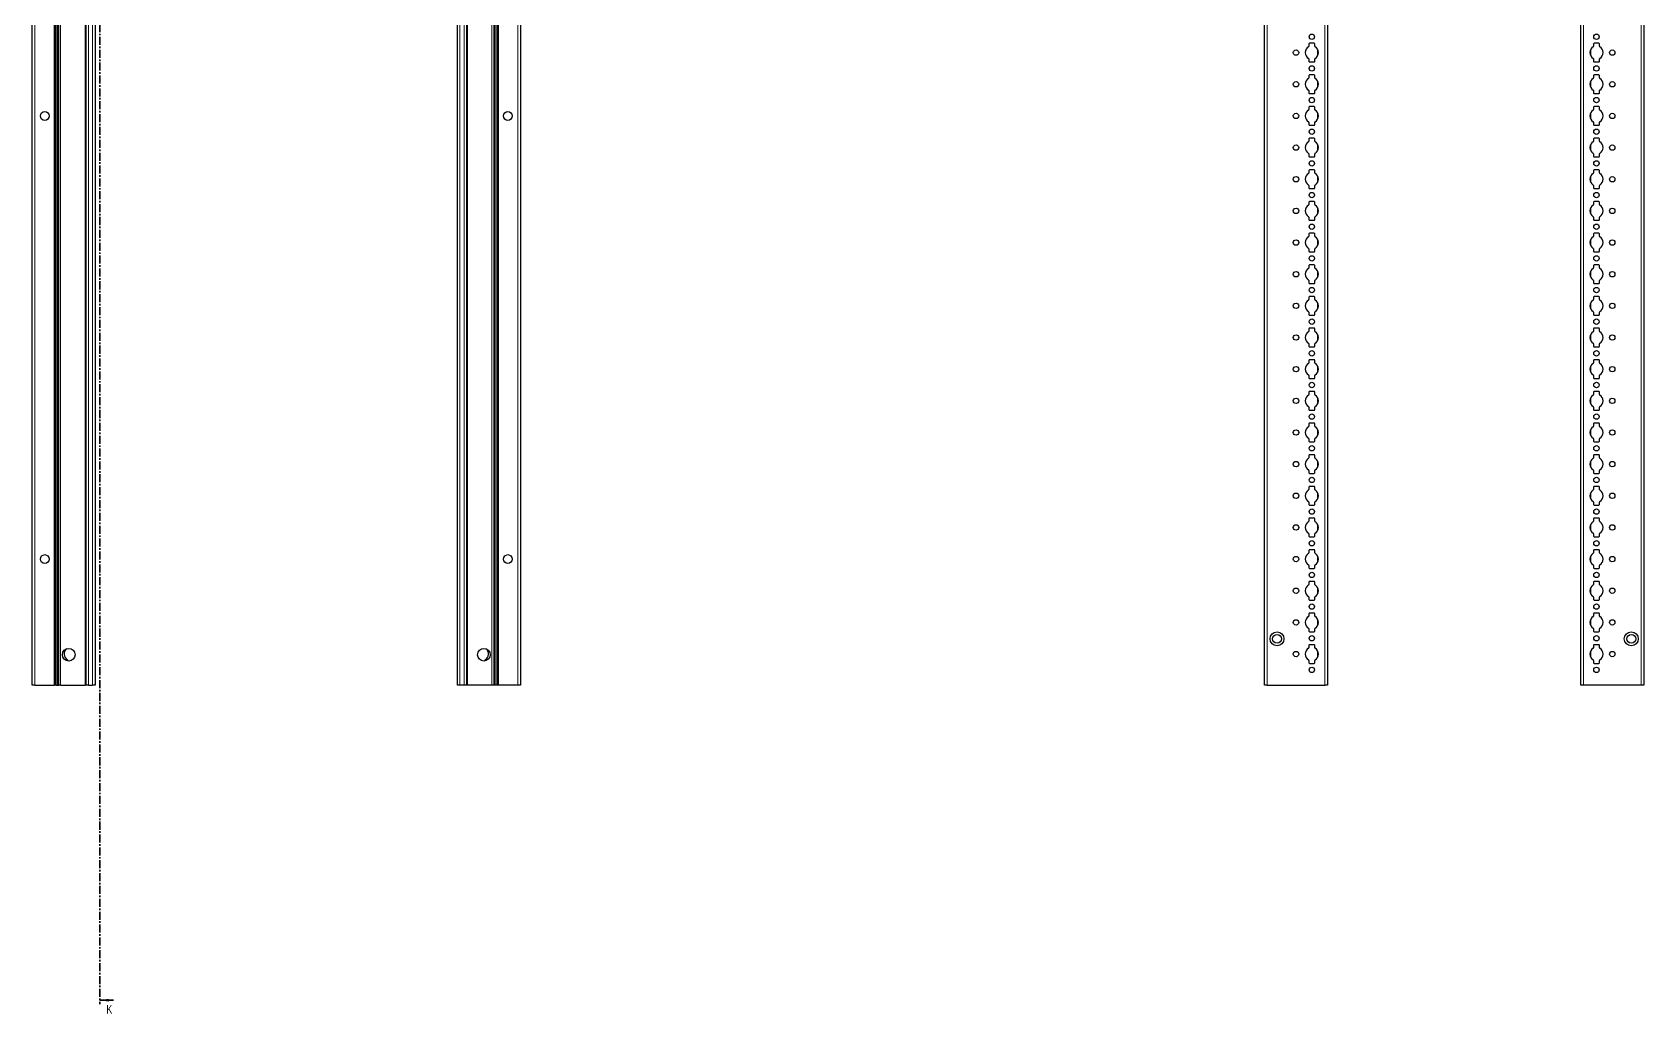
# Model space of a CAD drawing. Header units: millimetres. Extents: x -199 to 2259, y -1647 to 1507.
# Drawn here: x 986 to 2259, y -1111 to -336 of the extents above; entities that cross this region are included whole.
import ezdxf

# ---------------------------------------------------------------- set-up
doc = ezdxf.new("R2010")
doc.units = ezdxf.units.MM
doc.linetypes.add('CENTER', pattern=[10.16, 6.35, -1.27, 1.27, -1.27])
doc.styles.add('SLDTEXTSTYLE0', font='TXT', dxfattribs={"width": 0.75})

msp = doc.modelspace()

# ---------------------------------------------------------------- linework, layer by layer
at = {"color": 7, "linetype": 'CENTER', "lineweight": 35}
msp.add_line((1039.75, 1499.09), (1039.75, -1103.67), dxfattribs=at)
at = {"color": 7, "linetype": 'Continuous', "lineweight": 25}
for p, q in [((986.32, -851.79), (986.32, 447.21)), ((1006.11, 447.21), (1006.11, -851.79)), ((1006.14, 447.21), (1006.14, -851.79)), ((1028.82, -851.79), (1028.82, 447.21)), ((1036.02, 447.21), (1036.02, -851.79)), ((1322.02, -851.79), (1322.02, 447.21)), ((1329.22, 447.21), (1329.22, -851.79)), ((1351.89, -851.79), (1351.89, 447.21)), ((1351.92, -851.79), (1351.92, 447.21)), ((1371.72, 447.21), (1371.72, -851.79)), ((1959.21, -851.79), (1959.21, 447.21)), ((2008.91, 447.21), (2008.91, -851.79)), ((2208.91, -851.79), (2208.91, 447.21)), ((2258.61, 447.21), (2258.61, -851.79)), ((1004.32, -376.54), (1004.32, -328.04)), ((1353.72, -328.04), (1353.72, -376.54)), ((1994.26, -345.39), (1994.26, -347.27)), ((1998.36, -344.89), (1994.76, -344.89)), ((1998.86, -347.27), (1998.86, -345.39)), ((2218.96, -345.39), (2218.96, -347.27)), ((2223.06, -344.89), (2219.46, -344.89)), ((2223.56, -347.27), (2223.56, -345.39)), ((1994.26, -357.32), (1994.26, -359.19)), ((1994.76, -359.69), (1998.36, -359.69)), ((1998.86, -359.19), (1998.86, -357.32)), ((2218.96, -357.32), (2218.96, -359.19)), ((2219.46, -359.69), (2223.06, -359.69)), ((2223.56, -359.19), (2223.56, -357.32)), ((1004.38, -376.65), (1004.32, -376.54)), ((1004.32, -376.54), (1004.32, -378.04)), ((1004.32, -378.04), (1004.38, -377.94)), ((1004.32, -426.54), (1004.32, -378.04)), ((1004.38, -377.94), (1004.38, -376.65)), ((1353.72, -376.54), (1353.66, -376.65)), ((1353.66, -376.65), (1353.66, -377.94)), ((1353.66, -377.94), (1353.72, -378.04)), ((1353.72, -378.04), (1353.72, -376.54)), ((1353.72, -378.04), (1353.72, -426.54)), ((1994.26, -370.39), (1994.26, -372.27)), ((1998.36, -369.89), (1994.76, -369.89)), ((1998.86, -372.27), (1998.86, -370.39)), ((2218.96, -370.39), (2218.96, -372.27)), ((2223.06, -369.89), (2219.46, -369.89)), ((2223.56, -372.27), (2223.56, -370.39)), ((1994.26, -382.32), (1994.26, -384.19)), ((1994.76, -384.69), (1998.36, -384.69)), ((1998.86, -384.19), (1998.86, -382.32)), ((2218.96, -382.32), (2218.96, -384.19)), ((2219.46, -384.69), (2223.06, -384.69)), ((2223.56, -384.19), (2223.56, -382.32)), ((1994.26, -395.39), (1994.26, -397.27)), ((1998.36, -394.89), (1994.76, -394.89)), ((1998.86, -397.27), (1998.86, -395.39)), ((2218.96, -395.39), (2218.96, -397.27)), ((2223.06, -394.89), (2219.46, -394.89)), ((2223.56, -397.27), (2223.56, -395.39)), ((1994.26, -407.32), (1994.26, -409.19)), ((1994.76, -409.69), (1998.36, -409.69)), ((1998.86, -409.19), (1998.86, -407.32)), ((2218.96, -407.32), (2218.96, -409.19)), ((2219.46, -409.69), (2223.06, -409.69)), ((2223.56, -409.19), (2223.56, -407.32)), ((1004.38, -426.65), (1004.32, -426.54)), ((1004.32, -426.54), (1004.32, -428.04)), ((1004.32, -428.04), (1004.38, -427.94)), ((1004.32, -476.54), (1004.32, -428.04)), ((1004.38, -427.94), (1004.38, -426.65)), ((1353.72, -426.54), (1353.66, -426.65)), ((1353.66, -426.65), (1353.66, -427.94)), ((1353.66, -427.94), (1353.72, -428.04)), ((1353.72, -428.04), (1353.72, -426.54)), ((1353.72, -428.04), (1353.72, -476.54)), ((1994.26, -420.39), (1994.26, -422.27)), ((1994.26, -432.32), (1994.26, -434.19)), ((1998.36, -419.89), (1994.76, -419.89)), ((1998.86, -422.27), (1998.86, -420.39)), ((1998.86, -434.19), (1998.86, -432.32)), ((2218.96, -420.39), (2218.96, -422.27)), ((2218.96, -432.32), (2218.96, -434.19)), ((2223.06, -419.89), (2219.46, -419.89)), ((2223.56, -422.27), (2223.56, -420.39)), ((2223.56, -434.19), (2223.56, -432.32)), ((1994.76, -434.69), (1998.36, -434.69)), ((1998.36, -444.89), (1994.76, -444.89)), ((2219.46, -434.69), (2223.06, -434.69)), ((2223.06, -444.89), (2219.46, -444.89)), ((1994.26, -445.39), (1994.26, -447.27)), ((1994.26, -457.32), (1994.26, -459.19)), ((1998.86, -447.27), (1998.86, -445.39)), ((1998.86, -459.19), (1998.86, -457.32)), ((2218.96, -445.39), (2218.96, -447.27)), ((2218.96, -457.32), (2218.96, -459.19)), ((2223.56, -447.27), (2223.56, -445.39)), ((2223.56, -459.19), (2223.56, -457.32)), ((1994.26, -470.39), (1994.26, -472.27)), ((1994.76, -459.69), (1998.36, -459.69)), ((1998.36, -469.89), (1994.76, -469.89)), ((1998.86, -472.27), (1998.86, -470.39)), ((2218.96, -470.39), (2218.96, -472.27)), ((2219.46, -459.69), (2223.06, -459.69)), ((2223.06, -469.89), (2219.46, -469.89)), ((2223.56, -472.27), (2223.56, -470.39)), ((1004.38, -476.65), (1004.32, -476.54)), ((1004.32, -476.54), (1004.32, -478.04)), ((1004.32, -478.04), (1004.38, -477.94)), ((1004.32, -526.54), (1004.32, -478.04)), ((1004.38, -477.94), (1004.38, -476.65)), ((1353.72, -476.54), (1353.66, -476.65)), ((1353.66, -476.65), (1353.66, -477.94)), ((1353.66, -477.94), (1353.72, -478.04)), ((1353.72, -478.04), (1353.72, -476.54)), ((1353.72, -478.04), (1353.72, -526.54)), ((1994.26, -482.32), (1994.26, -484.19)), ((1998.86, -484.19), (1998.86, -482.32)), ((2218.96, -482.32), (2218.96, -484.19)), ((2223.56, -484.19), (2223.56, -482.32)), ((1994.26, -495.39), (1994.26, -497.27)), ((1994.76, -484.69), (1998.36, -484.69)), ((1998.36, -494.89), (1994.76, -494.89)), ((1998.86, -497.27), (1998.86, -495.39)), ((2218.96, -495.39), (2218.96, -497.27)), ((2219.46, -484.69), (2223.06, -484.69)), ((2223.06, -494.89), (2219.46, -494.89)), ((2223.56, -497.27), (2223.56, -495.39)), ((1994.26, -507.32), (1994.26, -509.19)), ((1998.86, -509.19), (1998.86, -507.32)), ((2218.96, -507.32), (2218.96, -509.19)), ((2223.56, -509.19), (2223.56, -507.32)), ((1994.26, -520.39), (1994.26, -522.27)), ((1994.76, -509.69), (1998.36, -509.69)), ((1998.36, -519.89), (1994.76, -519.89)), ((1998.86, -522.27), (1998.86, -520.39)), ((2218.96, -520.39), (2218.96, -522.27)), ((2219.46, -509.69), (2223.06, -509.69)), ((2223.06, -519.89), (2219.46, -519.89)), ((2223.56, -522.27), (2223.56, -520.39)), ((1004.38, -526.65), (1004.32, -526.54)), ((1004.32, -526.54), (1004.32, -528.04)), ((1004.32, -528.04), (1004.38, -527.94)), ((1004.32, -576.54), (1004.32, -528.04)), ((1004.38, -527.94), (1004.38, -526.65)), ((1353.72, -526.54), (1353.66, -526.65)), ((1353.66, -526.65), (1353.66, -527.94)), ((1353.66, -527.94), (1353.72, -528.04)), ((1353.72, -528.04), (1353.72, -526.54)), ((1353.72, -528.04), (1353.72, -576.54)), ((1994.26, -532.32), (1994.26, -534.19)), ((1998.86, -534.19), (1998.86, -532.32)), ((2218.96, -532.32), (2218.96, -534.19)), ((2223.56, -534.19), (2223.56, -532.32)), ((1994.26, -545.39), (1994.26, -547.27)), ((1994.76, -534.69), (1998.36, -534.69)), ((1998.36, -544.89), (1994.76, -544.89)), ((1998.86, -547.27), (1998.86, -545.39)), ((2218.96, -545.39), (2218.96, -547.27)), ((2219.46, -534.69), (2223.06, -534.69)), ((2223.06, -544.89), (2219.46, -544.89)), ((2223.56, -547.27), (2223.56, -545.39)), ((1994.26, -557.32), (1994.26, -559.19)), ((1994.76, -559.69), (1998.36, -559.69)), ((1998.86, -559.19), (1998.86, -557.32)), ((2218.96, -557.32), (2218.96, -559.19)), ((2219.46, -559.69), (2223.06, -559.69)), ((2223.56, -559.19), (2223.56, -557.32)), ((1994.26, -570.39), (1994.26, -572.27)), ((1998.36, -569.89), (1994.76, -569.89)), ((1998.86, -572.27), (1998.86, -570.39)), ((2218.96, -570.39), (2218.96, -572.27)), ((2223.06, -569.89), (2219.46, -569.89)), ((2223.56, -572.27), (2223.56, -570.39)), ((1004.38, -576.65), (1004.32, -576.54)), ((1004.32, -576.54), (1004.32, -578.04)), ((1004.32, -578.04), (1004.38, -577.94)), ((1004.32, -626.54), (1004.32, -578.04)), ((1004.38, -577.94), (1004.38, -576.65)), ((1353.72, -576.54), (1353.66, -576.65)), ((1353.66, -576.65), (1353.66, -577.94)), ((1353.66, -577.94), (1353.72, -578.04)), ((1353.72, -578.04), (1353.72, -576.54)), ((1353.72, -578.04), (1353.72, -626.54)), ((1994.26, -582.32), (1994.26, -584.19)), ((1994.76, -584.69), (1998.36, -584.69)), ((1998.86, -584.19), (1998.86, -582.32)), ((2218.96, -582.32), (2218.96, -584.19)), ((2219.46, -584.69), (2223.06, -584.69)), ((2223.56, -584.19), (2223.56, -582.32)), ((1994.26, -595.39), (1994.26, -597.27)), ((1998.36, -594.89), (1994.76, -594.89)), ((1998.86, -597.27), (1998.86, -595.39)), ((2218.96, -595.39), (2218.96, -597.27)), ((2223.06, -594.89), (2219.46, -594.89)), ((2223.56, -597.27), (2223.56, -595.39)), ((1994.26, -607.32), (1994.26, -609.19)), ((1994.76, -609.69), (1998.36, -609.69)), ((1998.86, -609.19), (1998.86, -607.32)), ((2218.96, -607.32), (2218.96, -609.19)), ((2219.46, -609.69), (2223.06, -609.69)), ((2223.56, -609.19), (2223.56, -607.32)), ((1994.26, -620.39), (1994.26, -622.27)), ((1998.36, -619.89), (1994.76, -619.89)), ((1998.86, -622.27), (1998.86, -620.39)), ((2218.96, -620.39), (2218.96, -622.27)), ((2223.06, -619.89), (2219.46, -619.89)), ((2223.56, -622.27), (2223.56, -620.39)), ((1004.38, -626.65), (1004.32, -626.54)), ((1004.32, -626.54), (1004.32, -628.04)), ((1004.32, -628.04), (1004.38, -627.94)), ((1004.32, -676.54), (1004.32, -628.04)), ((1004.38, -627.94), (1004.38, -626.65)), ((1353.72, -626.54), (1353.66, -626.65)), ((1353.66, -626.65), (1353.66, -627.94)), ((1353.66, -627.94), (1353.72, -628.04)), ((1353.72, -628.04), (1353.72, -626.54)), ((1353.72, -628.04), (1353.72, -676.54)), ((1994.26, -632.32), (1994.26, -634.19)), ((1994.76, -634.69), (1998.36, -634.69)), ((1998.86, -634.19), (1998.86, -632.32)), ((2218.96, -632.32), (2218.96, -634.19)), ((2219.46, -634.69), (2223.06, -634.69)), ((2223.56, -634.19), (2223.56, -632.32)), ((1994.26, -645.39), (1994.26, -647.27)), ((1998.36, -644.89), (1994.76, -644.89)), ((1998.86, -647.27), (1998.86, -645.39)), ((2218.96, -645.39), (2218.96, -647.27)), ((2223.06, -644.89), (2219.46, -644.89)), ((2223.56, -647.27), (2223.56, -645.39)), ((1994.26, -657.32), (1994.26, -659.19)), ((1994.76, -659.69), (1998.36, -659.69)), ((1998.86, -659.19), (1998.86, -657.32)), ((2218.96, -657.32), (2218.96, -659.19)), ((2219.46, -659.69), (2223.06, -659.69)), ((2223.56, -659.19), (2223.56, -657.32)), ((1994.26, -670.39), (1994.26, -672.27)), ((1998.36, -669.89), (1994.76, -669.89)), ((1998.86, -672.27), (1998.86, -670.39)), ((2218.96, -670.39), (2218.96, -672.27)), ((2223.06, -669.89), (2219.46, -669.89)), ((2223.56, -672.27), (2223.56, -670.39)), ((1004.38, -676.65), (1004.32, -676.54)), ((1004.32, -676.54), (1004.32, -678.04)), ((1004.32, -678.04), (1004.38, -677.94)), ((1004.32, -726.54), (1004.32, -678.04)), ((1004.38, -677.94), (1004.38, -676.65)), ((1353.72, -676.54), (1353.66, -676.65)), ((1353.66, -676.65), (1353.66, -677.94)), ((1353.66, -677.94), (1353.72, -678.04)), ((1353.72, -678.04), (1353.72, -676.54)), ((1353.72, -678.04), (1353.72, -726.54)), ((1994.26, -682.32), (1994.26, -684.19)), ((1994.76, -684.69), (1998.36, -684.69)), ((1998.86, -684.19), (1998.86, -682.32)), ((2218.96, -682.32), (2218.96, -684.19)), ((2219.46, -684.69), (2223.06, -684.69)), ((2223.56, -684.19), (2223.56, -682.32)), ((1994.26, -695.39), (1994.26, -697.27)), ((1998.36, -694.89), (1994.76, -694.89)), ((1998.86, -697.27), (1998.86, -695.39)), ((2218.96, -695.39), (2218.96, -697.27)), ((2223.06, -694.89), (2219.46, -694.89)), ((2223.56, -697.27), (2223.56, -695.39)), ((1994.26, -707.32), (1994.26, -709.19)), ((1994.76, -709.69), (1998.36, -709.69)), ((1998.86, -709.19), (1998.86, -707.32)), ((2218.96, -707.32), (2218.96, -709.19)), ((2219.46, -709.69), (2223.06, -709.69)), ((2223.56, -709.19), (2223.56, -707.32)), ((1994.26, -720.39), (1994.26, -722.27)), ((1998.36, -719.89), (1994.76, -719.89)), ((1998.86, -722.27), (1998.86, -720.39)), ((2218.96, -720.39), (2218.96, -722.27)), ((2223.06, -719.89), (2219.46, -719.89)), ((2223.56, -722.27), (2223.56, -720.39)), ((1004.38, -726.65), (1004.32, -726.54)), ((1004.32, -726.54), (1004.32, -728.04)), ((1004.32, -728.04), (1004.38, -727.94)), ((1004.32, -776.54), (1004.32, -728.04)), ((1004.38, -727.94), (1004.38, -726.65)), ((1353.72, -726.54), (1353.66, -726.65)), ((1353.66, -726.65), (1353.66, -727.94)), ((1353.66, -727.94), (1353.72, -728.04)), ((1353.72, -728.04), (1353.72, -726.54)), ((1353.72, -728.04), (1353.72, -776.54)), ((1994.26, -732.32), (1994.26, -734.19)), ((1994.76, -734.69), (1998.36, -734.69)), ((1998.86, -734.19), (1998.86, -732.32)), ((2218.96, -732.32), (2218.96, -734.19)), ((2219.46, -734.69), (2223.06, -734.69)), ((2223.56, -734.19), (2223.56, -732.32)), ((1994.26, -745.39), (1994.26, -747.27)), ((1998.36, -744.89), (1994.76, -744.89)), ((1998.86, -747.27), (1998.86, -745.39)), ((2218.96, -745.39), (2218.96, -747.27)), ((2223.06, -744.89), (2219.46, -744.89)), ((2223.56, -747.27), (2223.56, -745.39)), ((1994.26, -757.32), (1994.26, -759.19)), ((1994.76, -759.69), (1998.36, -759.69)), ((1998.86, -759.19), (1998.86, -757.32)), ((2218.96, -757.32), (2218.96, -759.19)), ((2219.46, -759.69), (2223.06, -759.69)), ((2223.56, -759.19), (2223.56, -757.32)), ((1994.26, -770.39), (1994.26, -772.27)), ((1998.36, -769.89), (1994.76, -769.89)), ((1998.86, -772.27), (1998.86, -770.39)), ((2218.96, -770.39), (2218.96, -772.27)), ((2223.06, -769.89), (2219.46, -769.89)), ((2223.56, -772.27), (2223.56, -770.39)), ((1004.38, -776.65), (1004.32, -776.54)), ((1004.32, -776.54), (1004.32, -778.04)), ((1004.32, -778.04), (1004.38, -777.94)), ((1004.32, -826.54), (1004.32, -778.04)), ((1004.38, -777.94), (1004.38, -776.65)), ((1353.72, -776.54), (1353.66, -776.65)), ((1353.66, -776.65), (1353.66, -777.94)), ((1353.66, -777.94), (1353.72, -778.04)), ((1353.72, -778.04), (1353.72, -776.54)), ((1353.72, -778.04), (1353.72, -826.54)), ((1994.26, -782.32), (1994.26, -784.19)), ((1994.76, -784.69), (1998.36, -784.69)), ((1998.86, -784.19), (1998.86, -782.32)), ((2218.96, -782.32), (2218.96, -784.19)), ((2219.46, -784.69), (2223.06, -784.69)), ((2223.56, -784.19), (2223.56, -782.32)), ((1994.26, -795.39), (1994.26, -797.27)), ((1998.36, -794.89), (1994.76, -794.89)), ((1998.86, -797.27), (1998.86, -795.39)), ((2218.96, -795.39), (2218.96, -797.27)), ((2223.06, -794.89), (2219.46, -794.89)), ((2223.56, -797.27), (2223.56, -795.39)), ((1994.26, -807.32), (1994.26, -809.19)), ((1994.76, -809.69), (1998.36, -809.69)), ((1998.86, -809.19), (1998.86, -807.32)), ((2218.96, -807.32), (2218.96, -809.19)), ((2219.46, -809.69), (2223.06, -809.69)), ((2223.56, -809.19), (2223.56, -807.32)), ((1004.38, -826.65), (1004.32, -826.54)), ((1004.32, -826.54), (1004.32, -828.04)), ((1004.38, -827.94), (1004.38, -826.65)), ((1353.72, -826.54), (1353.66, -826.65)), ((1353.66, -826.65), (1353.66, -827.94)), ((1353.72, -828.04), (1353.72, -826.54)), ((1994.26, -820.39), (1994.26, -822.27)), ((1998.36, -819.89), (1994.76, -819.89)), ((1998.86, -822.27), (1998.86, -820.39)), ((2218.96, -820.39), (2218.96, -822.27)), ((2223.06, -819.89), (2219.46, -819.89)), ((2223.56, -822.27), (2223.56, -820.39)), ((1004.32, -828.04), (1004.38, -827.94)), ((1004.32, -851.79), (1004.32, -828.04)), ((1014.37, -832.73), (1014.37, -832.32)), ((1343.67, -832.32), (1343.67, -832.73)), ((1353.66, -827.94), (1353.72, -828.04)), ((1353.72, -828.04), (1353.72, -851.79)), ((1994.26, -832.32), (1994.26, -834.19)), ((1994.76, -834.69), (1998.36, -834.69)), ((1998.86, -834.19), (1998.86, -832.32)), ((2218.96, -832.32), (2218.96, -834.19)), ((2219.46, -834.69), (2223.06, -834.69)), ((2223.56, -834.19), (2223.56, -832.32)), ((988.32, -851.79), (986.32, -851.79)), ((988.32, -851.79), (1003.67, -851.79)), ((1004.32, -851.79), (1003.67, -851.79)), ((1004.9, -851.79), (1004.32, -851.79)), ((1004.9, -851.79), (1006.11, -851.79)), ((1006.11, -851.79), (1006.14, -851.79)), ((1006.14, -851.79), (1007.35, -851.79)), ((1008.76, -851.79), (1007.35, -851.79)), ((1008.76, -851.79), (1028.17, -851.79)), ((1028.82, -851.79), (1028.17, -851.79)), ((1030.82, -851.79), (1028.82, -851.79)), ((1030.82, -851.79), (1034.02, -851.79)), ((1036.02, -851.79), (1034.02, -851.79)), ((1324.02, -851.79), (1322.02, -851.79)), ((1327.22, -851.79), (1324.02, -851.79)), ((1329.22, -851.79), (1327.22, -851.79)), ((1329.87, -851.79), (1329.22, -851.79)), ((1349.27, -851.79), (1329.87, -851.79)), ((1350.68, -851.79), (1349.27, -851.79)), ((1351.89, -851.79), (1350.68, -851.79)), ((1351.92, -851.79), (1351.89, -851.79)), ((1353.13, -851.79), (1351.92, -851.79)), ((1353.72, -851.79), (1353.13, -851.79)), ((1354.37, -851.79), (1353.72, -851.79)), ((1369.72, -851.79), (1354.37, -851.79)), ((1371.72, -851.79), (1369.72, -851.79)), ((1961.21, -851.79), (1959.21, -851.79)), ((1961.21, -851.79), (2006.91, -851.79)), ((2008.91, -851.79), (2006.91, -851.79)), ((2210.91, -851.79), (2208.91, -851.79)), ((2256.61, -851.79), (2210.91, -851.79)), ((2258.61, -851.79), (2256.61, -851.79))]:
    msp.add_line(p, q, dxfattribs=at)
at = {"color": 8, "linetype": 'Continuous', "lineweight": 18}
for p, q in [((988.32, 447.21), (988.32, -851.79)), ((1003.67, -851.79), (1003.67, 447.21)), ((1004.9, 447.21), (1004.9, -851.79)), ((1007.35, -851.79), (1007.35, 447.21)), ((1008.76, 447.21), (1008.76, -851.79)), ((1028.17, -851.79), (1028.17, 447.21)), ((1030.82, 447.21), (1030.82, -851.79)), ((1034.02, -851.79), (1034.02, 447.21)), ((1324.02, 447.21), (1324.02, -851.79)), ((1327.22, -851.79), (1327.22, 447.21)), ((1329.87, 447.21), (1329.87, -851.79)), ((1349.27, -851.79), (1349.27, 447.21)), ((1350.68, 447.21), (1350.68, -851.79)), ((1353.13, -851.79), (1353.13, 447.21)), ((1354.37, 447.21), (1354.37, -851.79)), ((1369.72, -851.79), (1369.72, 447.21)), ((1961.21, 447.21), (1961.21, -851.79)), ((2006.91, -851.79), (2006.91, 447.21)), ((2210.91, 447.21), (2210.91, -851.79)), ((2256.61, -851.79), (2256.61, 447.21)), ((2001.06, -355), (2001.06, -349.59)), ((2216.76, -349.59), (2216.76, -355)), ((2001.06, -380), (2001.06, -374.59)), ((2216.76, -374.59), (2216.76, -380)), ((2001.06, -405), (2001.06, -399.59)), ((2216.76, -399.59), (2216.76, -405)), ((2001.06, -430), (2001.06, -424.59)), ((2216.76, -424.59), (2216.76, -430)), ((2001.06, -455), (2001.06, -449.59)), ((2216.76, -449.59), (2216.76, -455)), ((2001.06, -480), (2001.06, -474.59)), ((2216.76, -474.59), (2216.76, -480)), ((2001.06, -505), (2001.06, -499.59)), ((2216.76, -499.59), (2216.76, -505)), ((2001.06, -530), (2001.06, -524.59)), ((2216.76, -524.59), (2216.76, -530)), ((2001.06, -555), (2001.06, -549.59)), ((2216.76, -549.59), (2216.76, -555)), ((2001.06, -580), (2001.06, -574.59)), ((2216.76, -574.59), (2216.76, -580)), ((2001.06, -605), (2001.06, -599.59)), ((2216.76, -599.59), (2216.76, -605)), ((2001.06, -630), (2001.06, -624.59)), ((2216.76, -624.59), (2216.76, -630)), ((2001.06, -655), (2001.06, -649.59)), ((2216.76, -649.59), (2216.76, -655)), ((2001.06, -680), (2001.06, -674.59)), ((2216.76, -674.59), (2216.76, -680)), ((2001.06, -705), (2001.06, -699.59)), ((2216.76, -699.59), (2216.76, -705)), ((2001.06, -730), (2001.06, -724.59)), ((2216.76, -724.59), (2216.76, -730)), ((2001.06, -755), (2001.06, -749.59)), ((2216.76, -749.59), (2216.76, -755)), ((2001.06, -780), (2001.06, -774.59)), ((2216.76, -774.59), (2216.76, -780)), ((2001.06, -805), (2001.06, -799.59)), ((2216.76, -799.59), (2216.76, -805)), ((2001.06, -830), (2001.06, -824.59)), ((2216.76, -824.59), (2216.76, -830))]:
    msp.add_line(p, q, dxfattribs=at)
at = {"color": 7, "linetype": 'Continuous', "lineweight": 35}
msp.add_line((1050.39, -1100.67), (1039.75, -1100.67), dxfattribs=at)
at = {"color": 7, "linetype": 'Continuous', "lineweight": 25}
for centre, radius in [((1996.56, -339.79), 2.13), ((2221.26, -339.79), 2.12), ((1984.06, -352.29), 2.13), ((2233.76, -352.29), 2.12), ((1996.56, -364.79), 2.13), ((2221.26, -364.79), 2.12), ((1984.06, -377.29), 2.13), ((2233.76, -377.29), 2.12), ((1996.56, -389.79), 2.13), ((2221.26, -389.79), 2.12), ((996.22, -402.29), 3.5), ((1361.82, -402.29), 3.5), ((1984.06, -402.29), 2.13), ((2233.76, -402.29), 2.12), ((1996.56, -414.79), 2.13), ((2221.26, -414.79), 2.12), ((1984.06, -427.29), 2.13), ((2233.76, -427.29), 2.12), ((1996.56, -439.79), 2.13), ((2221.26, -439.79), 2.12), ((1984.06, -452.29), 2.13), ((2233.76, -452.29), 2.12), ((1996.56, -464.79), 2.12), ((2221.26, -464.79), 2.12), ((1984.06, -477.29), 2.13), ((2233.76, -477.29), 2.12), ((1996.56, -489.79), 2.12), ((2221.26, -489.79), 2.12), ((1984.06, -502.29), 2.12), ((2233.76, -502.29), 2.12), ((1996.56, -514.79), 2.12), ((2221.26, -514.79), 2.12), ((1984.06, -527.29), 2.12), ((2233.76, -527.29), 2.12), ((1996.56, -539.79), 2.12), ((2221.26, -539.79), 2.12), ((1984.06, -552.29), 2.12), ((2233.76, -552.29), 2.12), ((1996.56, -564.79), 2.12), ((2221.26, -564.79), 2.12), ((1984.06, -577.29), 2.12), ((2233.76, -577.29), 2.12), ((1996.56, -589.79), 2.12), ((2221.26, -589.79), 2.12), ((1984.06, -602.29), 2.12), ((2233.76, -602.29), 2.12), ((1996.56, -614.79), 2.12), ((2221.26, -614.79), 2.12), ((1984.06, -627.29), 2.12), ((2233.76, -627.29), 2.12), ((1996.56, -639.79), 2.12), ((2221.26, -639.79), 2.12), ((1984.06, -652.29), 2.12), ((2233.76, -652.29), 2.12), ((1996.56, -664.79), 2.12), ((2221.26, -664.79), 2.12), ((1984.06, -677.29), 2.12), ((2233.76, -677.29), 2.12), ((1996.56, -689.79), 2.12), ((2221.26, -689.79), 2.12), ((1984.06, -702.29), 2.12), ((2233.76, -702.29), 2.12), ((1984.06, -727.29), 2.12), ((1996.56, -714.79), 2.12), ((2221.26, -714.79), 2.12), ((2233.76, -727.29), 2.13), ((1996.56, -739.79), 2.12), ((2221.26, -739.79), 2.12), ((996.22, -752.29), 3.5), ((1361.82, -752.29), 3.5), ((1984.06, -752.29), 2.12), ((2233.76, -752.29), 2.13), ((1996.56, -764.79), 2.12), ((2221.26, -764.79), 2.12), ((1984.06, -777.29), 2.12), ((2233.76, -777.29), 2.13), ((1996.56, -789.79), 2.12), ((2221.26, -789.79), 2.12), ((1984.06, -802.29), 2.12), ((2233.76, -802.29), 2.13), ((1969.06, -815.29), 5.5), ((1969.06, -815.29), 3.5), ((1996.56, -814.79), 2.12), ((2221.26, -814.79), 2.12), ((2248.76, -815.29), 5.5), ((2248.76, -815.29), 3.5), ((1015.17, -827.79), 5), ((1342.87, -827.79), 5), ((1984.06, -827.29), 2.12), ((2233.76, -827.29), 2.13), ((1996.56, -839.79), 2.12), ((2221.26, -839.79), 2.12)]:
    msp.add_circle(centre, radius, dxfattribs=at)
for centre, radius, start, end in [((1996.56, -352.29), 5.25, 119.14074, 240.85926), ((1993.76, -347.27), 0.5, 299.14074, 0), ((1994.76, -345.39), 0.5, 90, 180), ((1998.36, -345.39), 0.5, 0, 90), ((1999.36, -347.27), 0.5, 180, 240.85926), ((1996.56, -352.29), 5.25, 299.14074, 60.85926), ((2221.26, -352.29), 5.25, 119.14074, 240.85926), ((2218.46, -347.27), 0.5, 299.14074, 0), ((2219.46, -345.39), 0.5, 90, 180), ((2223.06, -345.39), 0.5, 0, 90), ((2224.06, -347.27), 0.5, 180, 240.85926), ((2221.26, -352.29), 5.25, 299.14074, 60.85926), ((1993.76, -357.32), 0.5, 0, 60.85926), ((1994.76, -359.19), 0.5, 180, 270), ((1998.36, -359.19), 0.5, 270, 0), ((1999.36, -357.32), 0.5, 119.14074, 180), ((2218.46, -357.32), 0.5, 0, 60.85926), ((2219.46, -359.19), 0.5, 180, 270), ((2223.06, -359.19), 0.5, 270, 0), ((2224.06, -357.32), 0.5, 119.14074, 180), ((1996.56, -377.29), 5.25, 119.14074, 240.85926), ((1993.76, -372.27), 0.5, 299.14074, 0), ((1994.76, -370.39), 0.5, 90, 180), ((1998.36, -370.39), 0.5, 0, 90), ((1999.36, -372.27), 0.5, 180, 240.85926), ((1996.56, -377.29), 5.25, 299.14074, 60.85926), ((2221.26, -377.29), 5.25, 119.14074, 240.85926), ((2218.46, -372.27), 0.5, 299.14074, 0), ((2219.46, -370.39), 0.5, 90, 180), ((2223.06, -370.39), 0.5, 0, 90), ((2224.06, -372.27), 0.5, 180, 240.85926), ((2221.26, -377.29), 5.25, 299.14074, 60.85926), ((1993.76, -382.32), 0.5, 0, 60.85926), ((1994.76, -384.19), 0.5, 180, 270), ((1998.36, -384.19), 0.5, 270, 0), ((1999.36, -382.32), 0.5, 119.14074, 180), ((2218.46, -382.32), 0.5, 0, 60.85926), ((2219.46, -384.19), 0.5, 180, 270), ((2223.06, -384.19), 0.5, 270, 0), ((2224.06, -382.32), 0.5, 119.14074, 180), ((1996.56, -402.29), 5.25, 119.14074, 240.85926), ((1993.76, -397.27), 0.5, 299.14074, 0), ((1993.76, -407.32), 0.5, 0, 60.85926), ((1994.76, -395.39), 0.5, 90, 180), ((1998.36, -395.39), 0.5, 0, 90), ((1999.36, -397.27), 0.5, 180, 240.85926), ((1999.36, -407.32), 0.5, 119.14074, 180), ((1996.56, -402.29), 5.25, 299.14074, 60.85926), ((2221.26, -402.29), 5.25, 119.14074, 240.85926), ((2218.46, -397.27), 0.5, 299.14074, 0), ((2218.46, -407.32), 0.5, 0, 60.85926), ((2219.46, -395.39), 0.5, 90, 180), ((2223.06, -395.39), 0.5, 0, 90), ((2224.06, -397.27), 0.5, 180, 240.85926), ((2224.06, -407.32), 0.5, 119.14074, 180), ((2221.26, -402.29), 5.25, 299.14074, 60.85926), ((1994.76, -409.19), 0.5, 180, 270), ((1998.36, -409.19), 0.5, 270, 0), ((2219.46, -409.19), 0.5, 180, 270), ((2223.06, -409.19), 0.5, 270, 0), ((1996.56, -427.29), 5.25, 119.14074, 240.85926), ((1993.76, -422.27), 0.5, 299.14074, 0), ((1993.76, -432.32), 0.5, 0, 60.85926), ((1994.76, -420.39), 0.5, 90, 180), ((1998.36, -420.39), 0.5, 0, 90), ((1999.36, -422.27), 0.5, 180, 240.85926), ((1999.36, -432.32), 0.5, 119.14074, 180), ((1996.56, -427.29), 5.25, 299.14074, 60.85926), ((2221.26, -427.29), 5.25, 119.14074, 240.85926), ((2218.46, -422.27), 0.5, 299.14074, 0), ((2218.46, -432.32), 0.5, 0, 60.85926), ((2219.46, -420.39), 0.5, 90, 180), ((2223.06, -420.39), 0.5, 0, 90), ((2224.06, -422.27), 0.5, 180, 240.85926), ((2224.06, -432.32), 0.5, 119.14074, 180), ((2221.26, -427.29), 5.25, 299.14074, 60.85926), ((1994.76, -434.19), 0.5, 180, 270), ((1994.76, -445.39), 0.5, 90, 180), ((1998.36, -434.19), 0.5, 270, 0), ((1998.36, -445.39), 0.5, 0, 90), ((2219.46, -434.19), 0.5, 180, 270), ((2219.46, -445.39), 0.5, 90, 180), ((2223.06, -434.19), 0.5, 270, 0), ((2223.06, -445.39), 0.5, 0, 90), ((1996.56, -452.29), 5.25, 119.14074, 240.85926), ((1993.76, -447.27), 0.5, 299.14074, 0), ((1993.76, -457.32), 0.5, 0, 60.85926), ((1999.36, -447.27), 0.5, 180, 240.85926), ((1999.36, -457.32), 0.5, 119.14074, 180), ((1996.56, -452.29), 5.25, 299.14074, 60.85926), ((2221.26, -452.29), 5.25, 119.14074, 240.85926), ((2218.46, -447.27), 0.5, 299.14074, 0), ((2218.46, -457.32), 0.5, 0, 60.85926), ((2224.06, -447.27), 0.5, 180, 240.85926), ((2224.06, -457.32), 0.5, 119.14074, 180), ((2221.26, -452.29), 5.25, 299.14074, 60.85926), ((1994.76, -459.19), 0.5, 180, 270), ((1994.76, -470.39), 0.5, 90, 180), ((1998.36, -459.19), 0.5, 270, 0), ((1998.36, -470.39), 0.5, 0, 90), ((2219.46, -459.19), 0.5, 180, 270), ((2219.46, -470.39), 0.5, 90, 180), ((2223.06, -459.19), 0.5, 270, 0), ((2223.06, -470.39), 0.5, 0, 90), ((1996.56, -477.29), 5.25, 119.14074, 240.85926), ((1993.76, -472.27), 0.5, 299.14074, 0), ((1993.76, -482.32), 0.5, 0, 60.85926), ((1999.36, -472.27), 0.5, 180, 240.85926), ((1999.36, -482.32), 0.5, 119.14074, 180), ((1996.56, -477.29), 5.25, 299.14074, 60.85926), ((2221.26, -477.29), 5.25, 119.14074, 240.85926), ((2218.46, -472.27), 0.5, 299.14074, 0), ((2218.46, -482.32), 0.5, 0, 60.85926), ((2224.06, -472.27), 0.5, 180, 240.85926), ((2224.06, -482.32), 0.5, 119.14074, 180), ((2221.26, -477.29), 5.25, 299.14074, 60.85926), ((1994.76, -484.19), 0.5, 180, 270), ((1994.76, -495.39), 0.5, 90, 180), ((1998.36, -484.19), 0.5, 270, 0), ((1998.36, -495.39), 0.5, 0, 90), ((2219.46, -484.19), 0.5, 180, 270), ((2219.46, -495.39), 0.5, 90, 180), ((2223.06, -484.19), 0.5, 270, 0), ((2223.06, -495.39), 0.5, 0, 90), ((1996.56, -502.29), 5.25, 119.14074, 240.85926), ((1993.76, -497.27), 0.5, 299.14074, 0), ((1993.76, -507.32), 0.5, 0, 60.85926), ((1999.36, -497.27), 0.5, 180, 240.85926), ((1999.36, -507.32), 0.5, 119.14074, 180), ((1996.56, -502.29), 5.25, 299.14074, 60.85926), ((2221.26, -502.29), 5.25, 119.14074, 240.85926), ((2218.46, -497.27), 0.5, 299.14074, 0), ((2218.46, -507.32), 0.5, 0, 60.85926), ((2224.06, -497.27), 0.5, 180, 240.85926), ((2224.06, -507.32), 0.5, 119.14074, 180), ((2221.26, -502.29), 5.25, 299.14074, 60.85926), ((1994.76, -509.19), 0.5, 180, 270), ((1994.76, -520.39), 0.5, 90, 180), ((1998.36, -509.19), 0.5, 270, 0), ((1998.36, -520.39), 0.5, 0, 90), ((2219.46, -509.19), 0.5, 180, 270), ((2219.46, -520.39), 0.5, 90, 180), ((2223.06, -509.19), 0.5, 270, 0), ((2223.06, -520.39), 0.5, 0, 90), ((1996.56, -527.29), 5.25, 119.14074, 240.85926), ((1993.76, -522.27), 0.5, 299.14074, 0), ((1993.76, -532.32), 0.5, 0, 60.85926), ((1994.76, -534.19), 0.5, 180, 270), ((1998.36, -534.19), 0.5, 270, 0), ((1999.36, -522.27), 0.5, 180, 240.85926), ((1999.36, -532.32), 0.5, 119.14074, 180), ((1996.56, -527.29), 5.25, 299.14074, 60.85926), ((2221.26, -527.29), 5.25, 119.14074, 240.85926), ((2218.46, -522.27), 0.5, 299.14074, 0), ((2218.46, -532.32), 0.5, 0, 60.85926), ((2219.46, -534.19), 0.5, 180, 270), ((2223.06, -534.19), 0.5, 270, 0), ((2224.06, -522.27), 0.5, 180, 240.85926), ((2224.06, -532.32), 0.5, 119.14074, 180), ((2221.26, -527.29), 5.25, 299.14074, 60.85926), ((1994.76, -545.39), 0.5, 90, 180), ((1998.36, -545.39), 0.5, 0, 90), ((2219.46, -545.39), 0.5, 90, 180), ((2223.06, -545.39), 0.5, 0, 90), ((1996.56, -552.29), 5.25, 119.14074, 240.85926), ((1993.76, -547.27), 0.5, 299.14074, 0), ((1993.76, -557.32), 0.5, 0, 60.85926), ((1994.76, -559.19), 0.5, 180, 270), ((1998.36, -559.19), 0.5, 270, 0), ((1999.36, -547.27), 0.5, 180, 240.85926), ((1999.36, -557.32), 0.5, 119.14074, 180), ((1996.56, -552.29), 5.25, 299.14074, 60.85926), ((2221.26, -552.29), 5.25, 119.14074, 240.85926), ((2218.46, -547.27), 0.5, 299.14074, 0), ((2218.46, -557.32), 0.5, 0, 60.85926), ((2219.46, -559.19), 0.5, 180, 270), ((2223.06, -559.19), 0.5, 270, 0), ((2224.06, -547.27), 0.5, 180, 240.85926), ((2224.06, -557.32), 0.5, 119.14074, 180), ((2221.26, -552.29), 5.25, 299.14074, 60.85926), ((1993.76, -572.27), 0.5, 299.14074, 0), ((1994.76, -570.39), 0.5, 90, 180), ((1998.36, -570.39), 0.5, 0, 90), ((1999.36, -572.27), 0.5, 180, 240.85926), ((2218.46, -572.27), 0.5, 299.14074, 0), ((2219.46, -570.39), 0.5, 90, 180), ((2223.06, -570.39), 0.5, 0, 90), ((2224.06, -572.27), 0.5, 180, 240.85926), ((1996.56, -577.29), 5.25, 119.14074, 240.85926), ((1993.76, -582.32), 0.5, 0, 60.85926), ((1994.76, -584.19), 0.5, 180, 270), ((1998.36, -584.19), 0.5, 270, 0), ((1999.36, -582.32), 0.5, 119.14074, 180), ((1996.56, -577.29), 5.25, 299.14074, 60.85926), ((2221.26, -577.29), 5.25, 119.14074, 240.85926), ((2218.46, -582.32), 0.5, 0, 60.85926), ((2219.46, -584.19), 0.5, 180, 270), ((2223.06, -584.19), 0.5, 270, 0), ((2224.06, -582.32), 0.5, 119.14074, 180), ((2221.26, -577.29), 5.25, 299.14074, 60.85926), ((1996.56, -602.29), 5.25, 119.14074, 240.85926), ((1993.76, -597.27), 0.5, 299.14074, 0), ((1994.76, -595.39), 0.5, 90, 180), ((1998.36, -595.39), 0.5, 0, 90), ((1999.36, -597.27), 0.5, 180, 240.85926), ((1996.56, -602.29), 5.25, 299.14074, 60.85926), ((2221.26, -602.29), 5.25, 119.14074, 240.85926), ((2218.46, -597.27), 0.5, 299.14074, 0), ((2219.46, -595.39), 0.5, 90, 180), ((2223.06, -595.39), 0.5, 0, 90), ((2224.06, -597.27), 0.5, 180, 240.85926), ((2221.26, -602.29), 5.25, 299.14074, 60.85926), ((1993.76, -607.32), 0.5, 0, 60.85926), ((1994.76, -609.19), 0.5, 180, 270), ((1998.36, -609.19), 0.5, 270, 0), ((1999.36, -607.32), 0.5, 119.14074, 180), ((2218.46, -607.32), 0.5, 0, 60.85926), ((2219.46, -609.19), 0.5, 180, 270), ((2223.06, -609.19), 0.5, 270, 0), ((2224.06, -607.32), 0.5, 119.14074, 180), ((1996.56, -627.29), 5.25, 119.14074, 240.85926), ((1993.76, -622.27), 0.5, 299.14074, 0), ((1994.76, -620.39), 0.5, 90, 180), ((1998.36, -620.39), 0.5, 0, 90), ((1999.36, -622.27), 0.5, 180, 240.85926), ((1996.56, -627.29), 5.25, 299.14074, 60.85926), ((2221.26, -627.29), 5.25, 119.14074, 240.85926), ((2218.46, -622.27), 0.5, 299.14074, 0), ((2219.46, -620.39), 0.5, 90, 180), ((2223.06, -620.39), 0.5, 0, 90), ((2224.06, -622.27), 0.5, 180, 240.85926), ((2221.26, -627.29), 5.25, 299.14074, 60.85926), ((1993.76, -632.32), 0.5, 0, 60.85926), ((1994.76, -634.19), 0.5, 180, 270), ((1998.36, -634.19), 0.5, 270, 0), ((1999.36, -632.32), 0.5, 119.14074, 180), ((2218.46, -632.32), 0.5, 0, 60.85926), ((2219.46, -634.19), 0.5, 180, 270), ((2223.06, -634.19), 0.5, 270, 0), ((2224.06, -632.32), 0.5, 119.14074, 180), ((1996.56, -652.29), 5.25, 119.14074, 240.85926), ((1993.76, -647.27), 0.5, 299.14074, 0), ((1994.76, -645.39), 0.5, 90, 180), ((1998.36, -645.39), 0.5, 0, 90), ((1999.36, -647.27), 0.5, 180, 240.85926), ((1996.56, -652.29), 5.25, 299.14074, 60.85926), ((2221.26, -652.29), 5.25, 119.14074, 240.85926), ((2218.46, -647.27), 0.5, 299.14074, 0), ((2219.46, -645.39), 0.5, 90, 180), ((2223.06, -645.39), 0.5, 0, 90), ((2224.06, -647.27), 0.5, 180, 240.85926), ((2221.26, -652.29), 5.25, 299.14074, 60.85926), ((1993.76, -657.32), 0.5, 0, 60.85926), ((1994.76, -659.19), 0.5, 180, 270), ((1998.36, -659.19), 0.5, 270, 0), ((1999.36, -657.32), 0.5, 119.14074, 180), ((2218.46, -657.32), 0.5, 0, 60.85926), ((2219.46, -659.19), 0.5, 180, 270), ((2223.06, -659.19), 0.5, 270, 0), ((2224.06, -657.32), 0.5, 119.14074, 180), ((1996.56, -677.29), 5.25, 119.14074, 240.85926), ((1993.76, -672.27), 0.5, 299.14074, 0), ((1994.76, -670.39), 0.5, 90, 180), ((1998.36, -670.39), 0.5, 0, 90), ((1999.36, -672.27), 0.5, 180, 240.85926), ((1996.56, -677.29), 5.25, 299.14074, 60.85926), ((2221.26, -677.29), 5.25, 119.14074, 240.85926), ((2218.46, -672.27), 0.5, 299.14074, 0), ((2219.46, -670.39), 0.5, 90, 180), ((2223.06, -670.39), 0.5, 0, 90), ((2224.06, -672.27), 0.5, 180, 240.85926), ((2221.26, -677.29), 5.25, 299.14074, 60.85926), ((1993.76, -682.32), 0.5, 0, 60.85926), ((1994.76, -684.19), 0.5, 180, 270), ((1998.36, -684.19), 0.5, 270, 0), ((1999.36, -682.32), 0.5, 119.14074, 180), ((2218.46, -682.32), 0.5, 0, 60.85926), ((2219.46, -684.19), 0.5, 180, 270), ((2223.06, -684.19), 0.5, 270, 0), ((2224.06, -682.32), 0.5, 119.14074, 180), ((1996.56, -702.29), 5.25, 119.14074, 240.85926), ((1993.76, -697.27), 0.5, 299.14074, 0), ((1994.76, -695.39), 0.5, 90, 180), ((1998.36, -695.39), 0.5, 0, 90), ((1999.36, -697.27), 0.5, 180, 240.85926), ((1996.56, -702.29), 5.25, 299.14074, 60.85926), ((2221.26, -702.29), 5.25, 119.14074, 240.85926), ((2218.46, -697.27), 0.5, 299.14074, 0), ((2219.46, -695.39), 0.5, 90, 180), ((2223.06, -695.39), 0.5, 0, 90), ((2224.06, -697.27), 0.5, 180, 240.85926), ((2221.26, -702.29), 5.25, 299.14074, 60.85926), ((1993.76, -707.32), 0.5, 0, 60.85926), ((1994.76, -709.19), 0.5, 180, 270), ((1998.36, -709.19), 0.5, 270, 0), ((1999.36, -707.32), 0.5, 119.14074, 180), ((2218.46, -707.32), 0.5, 0, 60.85926), ((2219.46, -709.19), 0.5, 180, 270), ((2223.06, -709.19), 0.5, 270, 0), ((2224.06, -707.32), 0.5, 119.14074, 180), ((1996.56, -727.29), 5.25, 119.14074, 240.85926), ((1993.76, -722.27), 0.5, 299.14074, 0), ((1994.76, -720.39), 0.5, 90, 180), ((1998.36, -720.39), 0.5, 0, 90), ((1999.36, -722.27), 0.5, 180, 240.85926), ((1996.56, -727.29), 5.25, 299.14074, 60.85926), ((2221.26, -727.29), 5.25, 119.14074, 240.85926), ((2218.46, -722.27), 0.5, 299.14074, 0), ((2219.46, -720.39), 0.5, 90, 180), ((2223.06, -720.39), 0.5, 0, 90), ((2224.06, -722.27), 0.5, 180, 240.85926), ((2221.26, -727.29), 5.25, 299.14074, 60.85926), ((1993.76, -732.32), 0.5, 0, 60.85926), ((1994.76, -734.19), 0.5, 180, 270), ((1998.36, -734.19), 0.5, 270, 0), ((1999.36, -732.32), 0.5, 119.14074, 180), ((2218.46, -732.32), 0.5, 0, 60.85926), ((2219.46, -734.19), 0.5, 180, 270), ((2223.06, -734.19), 0.5, 270, 0), ((2224.06, -732.32), 0.5, 119.14074, 180), ((1996.56, -752.29), 5.25, 119.14074, 240.85926), ((1993.76, -747.27), 0.5, 299.14074, 0), ((1994.76, -745.39), 0.5, 90, 180), ((1998.36, -745.39), 0.5, 0, 90), ((1999.36, -747.27), 0.5, 180, 240.85926), ((1996.56, -752.29), 5.25, 299.14074, 60.85926), ((2221.26, -752.29), 5.25, 119.14074, 240.85926), ((2218.46, -747.27), 0.5, 299.14074, 0), ((2219.46, -745.39), 0.5, 90, 180), ((2223.06, -745.39), 0.5, 0, 90), ((2224.06, -747.27), 0.5, 180, 240.85926), ((2221.26, -752.29), 5.25, 299.14074, 60.85926), ((1993.76, -757.32), 0.5, 0, 60.85926), ((1994.76, -759.19), 0.5, 180, 270), ((1998.36, -759.19), 0.5, 270, 0), ((1999.36, -757.32), 0.5, 119.14074, 180), ((2218.46, -757.32), 0.5, 0, 60.85926), ((2219.46, -759.19), 0.5, 180, 270), ((2223.06, -759.19), 0.5, 270, 0), ((2224.06, -757.32), 0.5, 119.14074, 180), ((1996.56, -777.29), 5.25, 119.14074, 240.85926), ((1993.76, -772.27), 0.5, 299.14074, 0), ((1994.76, -770.39), 0.5, 90, 180), ((1998.36, -770.39), 0.5, 0, 90), ((1999.36, -772.27), 0.5, 180, 240.85926), ((1996.56, -777.29), 5.25, 299.14074, 60.85926), ((2221.26, -777.29), 5.25, 119.14074, 240.85926), ((2218.46, -772.27), 0.5, 299.14074, 0), ((2219.46, -770.39), 0.5, 90, 180), ((2223.06, -770.39), 0.5, 0, 90), ((2224.06, -772.27), 0.5, 180, 240.85926), ((2221.26, -777.29), 5.25, 299.14074, 60.85926), ((1993.76, -782.32), 0.5, 0, 60.85926), ((1994.76, -784.19), 0.5, 180, 270), ((1998.36, -784.19), 0.5, 270, 0), ((1999.36, -782.32), 0.5, 119.14074, 180), ((2218.46, -782.32), 0.5, 0, 60.85926), ((2219.46, -784.19), 0.5, 180, 270), ((2223.06, -784.19), 0.5, 270, 0), ((2224.06, -782.32), 0.5, 119.14074, 180), ((1996.56, -802.29), 5.25, 119.14074, 240.85926), ((1993.76, -797.27), 0.5, 299.14074, 0), ((1994.76, -795.39), 0.5, 90, 180), ((1998.36, -795.39), 0.5, 0, 90), ((1999.36, -797.27), 0.5, 180, 240.85926), ((1996.56, -802.29), 5.25, 299.14074, 60.85926), ((2221.26, -802.29), 5.25, 119.14074, 240.85926), ((2218.46, -797.27), 0.5, 299.14074, 0), ((2219.46, -795.39), 0.5, 90, 180), ((2223.06, -795.39), 0.5, 0, 90), ((2224.06, -797.27), 0.5, 180, 240.85926), ((2221.26, -802.29), 5.25, 299.14074, 60.85926), ((1993.76, -807.32), 0.5, 0, 60.85926), ((1994.76, -809.19), 0.5, 180, 270), ((1998.36, -809.19), 0.5, 270, 0), ((1999.36, -807.32), 0.5, 119.14074, 180), ((2218.46, -807.32), 0.5, 0, 60.85926), ((2219.46, -809.19), 0.5, 180, 270), ((2223.06, -809.19), 0.5, 270, 0), ((2224.06, -807.32), 0.5, 119.14074, 180), ((1016.67, -827.29), 5.25, 126.18914, 240.85926), ((1341.37, -827.29), 5.25, 299.14074, 53.81087), ((1996.56, -827.29), 5.25, 119.14074, 240.85926), ((1993.76, -822.27), 0.5, 299.14074, 0), ((1994.76, -820.39), 0.5, 90, 180), ((1998.36, -820.39), 0.5, 0, 90), ((1999.36, -822.27), 0.5, 180, 240.85926), ((1996.56, -827.29), 5.25, 299.14074, 60.85926), ((2221.26, -827.29), 5.25, 119.14074, 240.85926), ((2218.46, -822.27), 0.5, 299.14074, 0), ((2219.46, -820.39), 0.5, 90, 180), ((2223.06, -820.39), 0.5, 0, 90), ((2224.06, -822.27), 0.5, 180, 240.85926), ((2221.26, -827.29), 5.25, 299.14074, 60.85926), ((1013.87, -832.32), 0.5, 0, 60.85926), ((1344.17, -832.32), 0.5, 119.14074, 180), ((1993.76, -832.32), 0.5, 0, 60.85926), ((1994.76, -834.19), 0.5, 180, 270), ((1998.36, -834.19), 0.5, 270, 0), ((1999.36, -832.32), 0.5, 119.14074, 180), ((2218.46, -832.32), 0.5, 0, 60.85926), ((2219.46, -834.19), 0.5, 180, 270), ((2223.06, -834.19), 0.5, 270, 0), ((2224.06, -832.32), 0.5, 119.14074, 180)]:
    msp.add_arc(centre, radius, start, end, dxfattribs=at)
at = {"color": 7, "linetype": 'Continuous', "lineweight": 35}
msp.add_solid([(1039.75, -1100.67), (1046.75, -1101.79), (1046.75, -1099.55)], dxfattribs=at)

# ---------------------------------------------------------------- texts
at = {"color": 7, "linetype": 'Continuous', "insert": (1044.87, -1104.39), "char_height": 7, "attachment_point": 1, "style": 'SLDTEXTSTYLE0'}
msp.add_mtext('K', dxfattribs=at)

doc.saveas('drawing.dxf')
